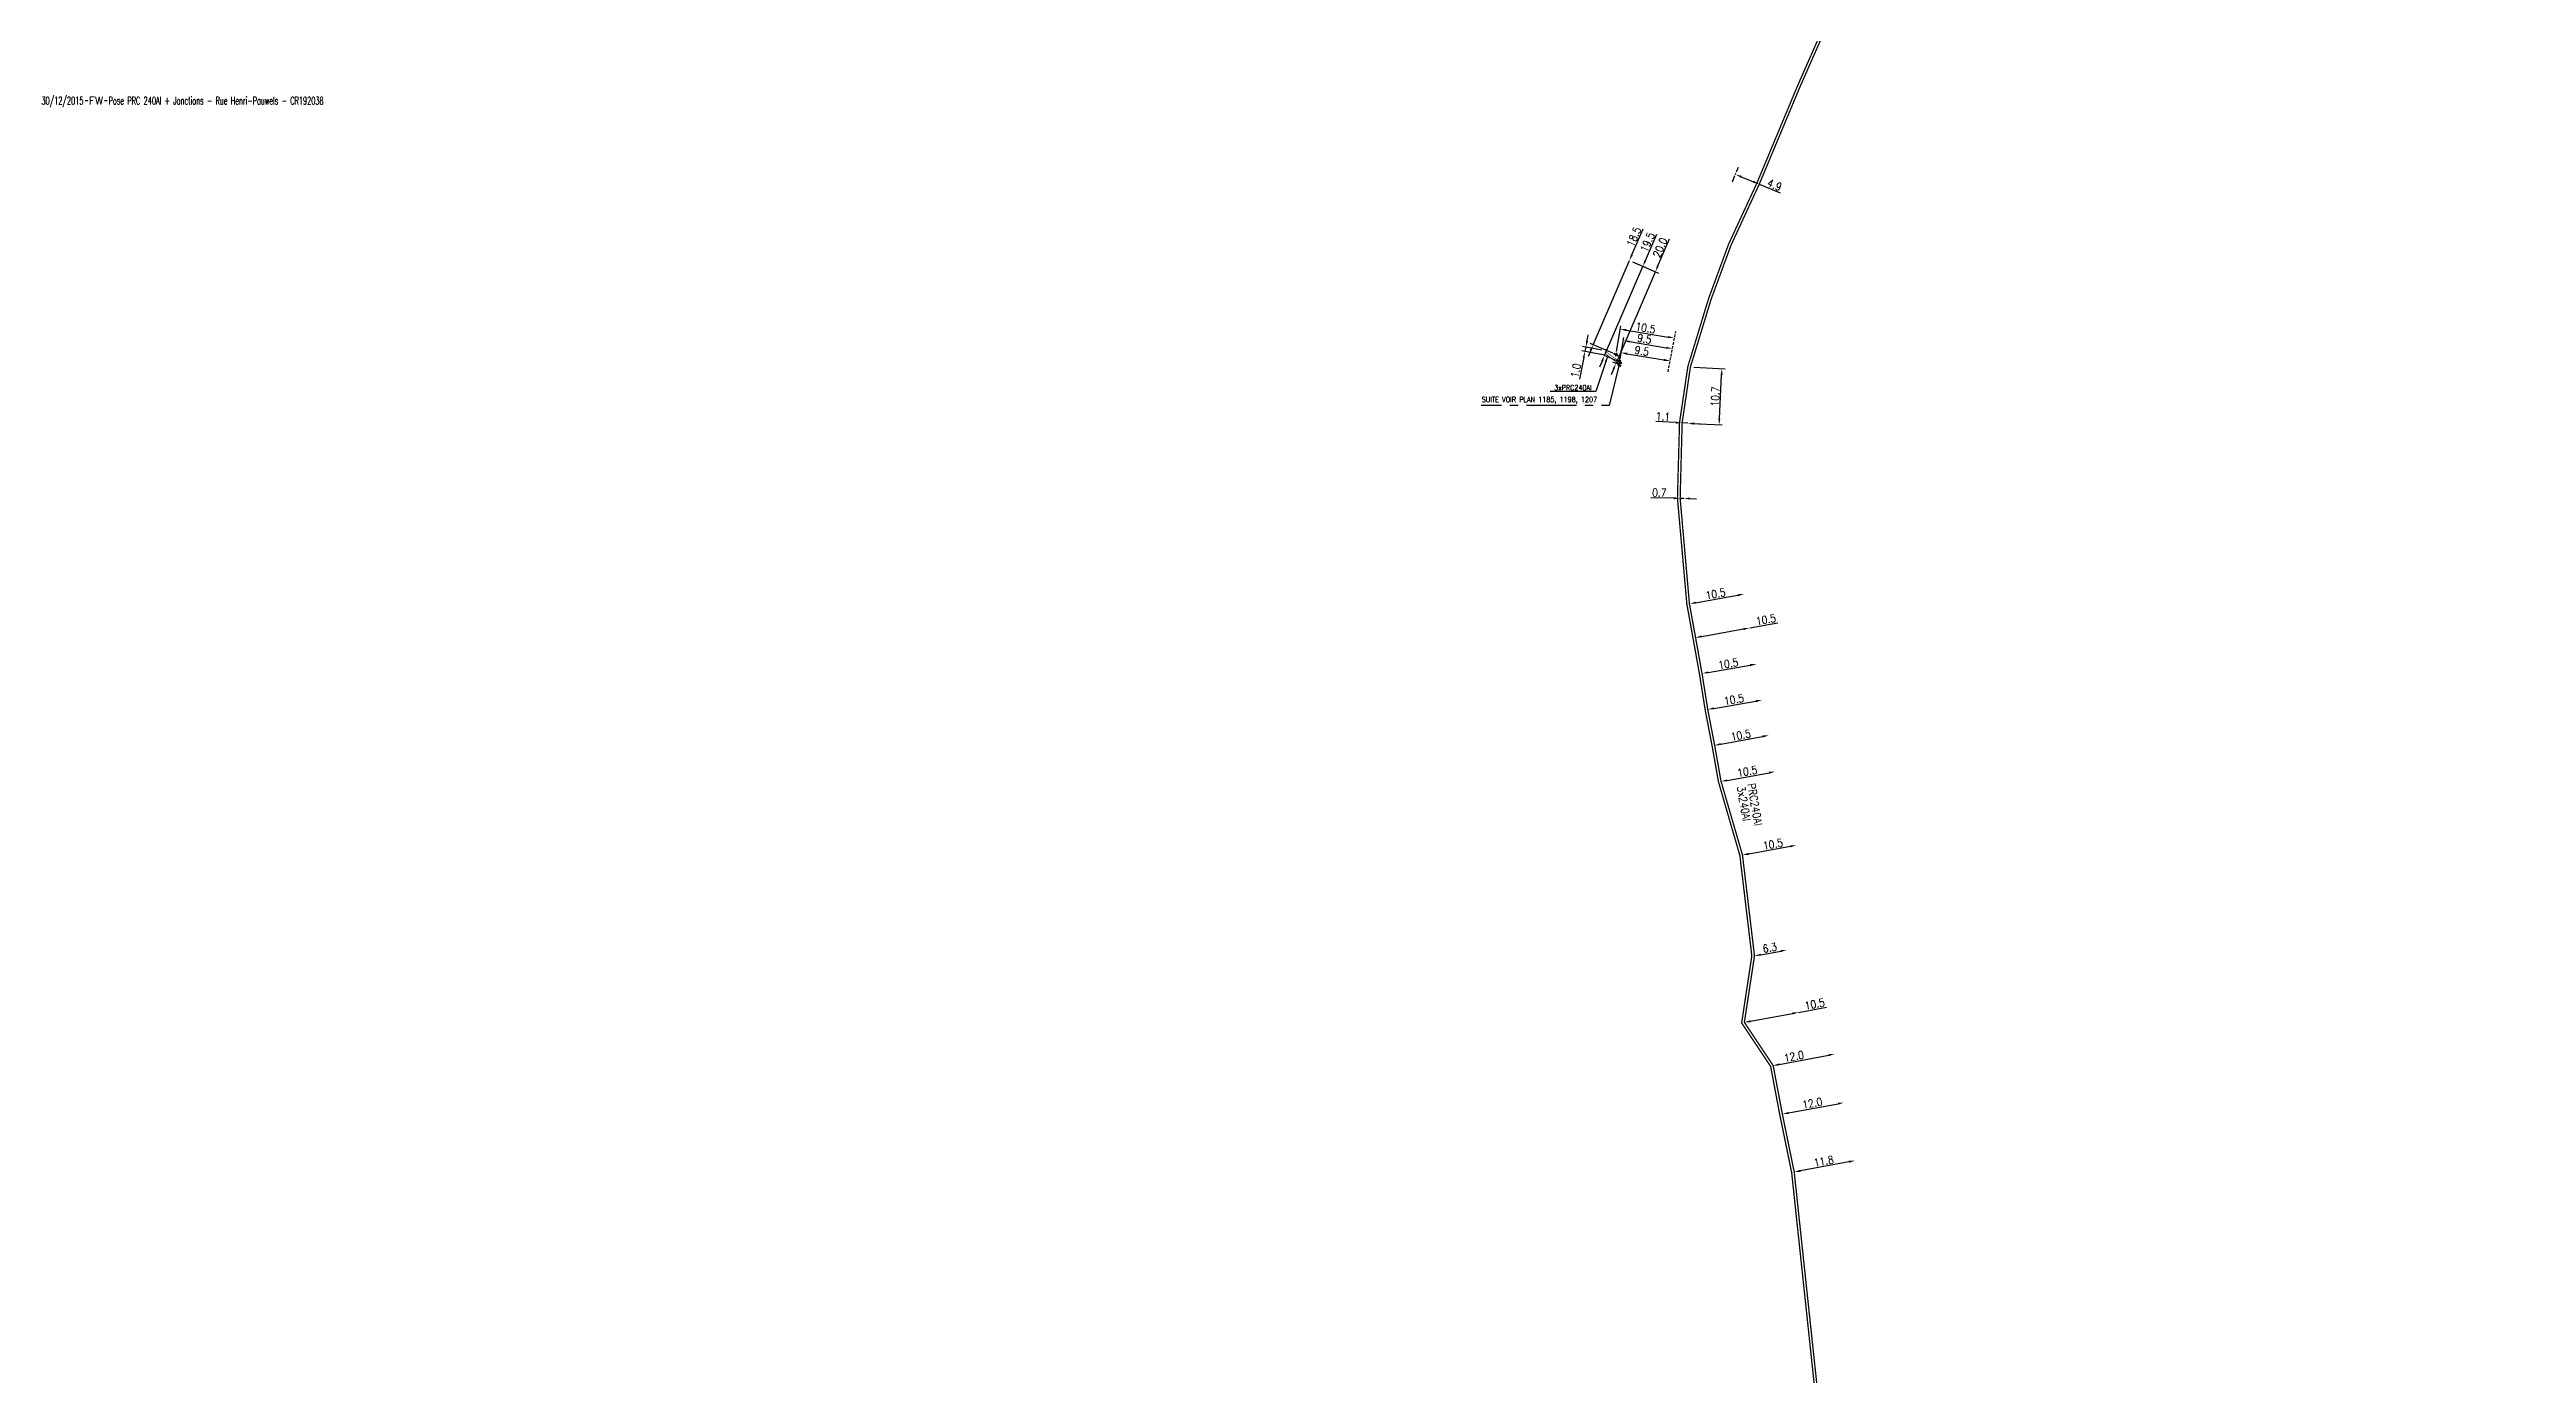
# Model space of a CAD drawing. Header units: millimetres. Extents: x 146000 to 146986, y 142991 to 144001.
# Drawn here: x 146011.1 to 146483.2, y 143496 to 143748.4 of the extents above; entities that cross this region are included whole.
import ezdxf
from ezdxf.enums import TextEntityAlignment as Align

# ---------------------------------------------------------------- set-up
doc = ezdxf.new("R2010")
doc.units = ezdxf.units.MM
doc.header["$PDMODE"] = 34
for name, pattern in [('CENTER', [2, 1.25, -0.25, 0.25, -0.25]), ('CENTER2', [28.575, 19.05, -3.175, 3.175, -3.175]), ('DASHED', [0.75, 0.5, -0.25])]:
    doc.linetypes.add(name, pattern=pattern)
doc.layers.get('0').update_dxf_attribs({"linetype": 'CONTINUOUS'})
doc.layers.get('Defpoints').update_dxf_attribs({"linetype": 'CONTINUOUS'})
for name, color, linetype in [('M_100', 7, 'M_ST_6'), ('M_130', 3, 'M_ST_15'), ('M_300', 7, 'CONTINUOUS'), ('M_910', 7, 'CONTINUOUS'), ('M_930', 7, 'CENTER2')]:
    doc.layers.add(name, color=color, linetype=linetype)
doc.styles.add('M_ROMANS', font='ROMANS.shx', dxfattribs={"width": 0.75})
doc.styles.get("Standard").update_dxf_attribs({"font": 'romans.shx', "width": 0.85})
doc.linetypes.add('M_ST_15', pattern='A,5,-0.3,["XX",Standard,S=1,R=0,X=0,Y=-0.5],-2.5', length=7.8)
doc.linetypes.add('M_ST_6', pattern='A,5,-0.3,["||",Standard,S=1,R=0,X=0.35,Y=-0.5],-1.6', length=6.9)
doc.dimstyles.get("Standard").update_dxf_attribs({"dimtxt": 1.5, "dimasz": 1.2, "dimexe": 0.625, "dimexo": 0.625, "dimgap": 0.25, "dimtad": 1, "dimdec": 1, "dimzin": 0, "dimdsep": 46, "dimtxsty": 'Standard', "dimcen": -0.5, "dimadec": 0, "dimazin": 0, "dimtfac": 1, "dimtdec": 1, "dimtmove": 0, "dimatfit": 3, "dimfxl": 0, "dimtolj": 1, "dimtzin": 0, "dimarcsym": 0})

# ---------------------------------------------------------------- blocks, each defined once
blk = doc.blocks.new('*D15')
at = {"layer": 'Defpoints', "color": 0, "linetype": 'Continuous', "transparency": 16777216}
for p in [(146338.78, 143617.78), (146338.78, 143617.76), (146328.45, 143615.9)]:
    blk.add_point(p, dxfattribs=at)
at = {"layer": 'M_130', "color": 0, "linetype": 'Continuous', "lineweight": -2, "transparency": 16777216}
for p, q in [((146329.63, 143616.12), (146337.6, 143617.56)), ((146338.67, 143618.38), (146338.67, 143618.39)), ((146328.34, 143616.52), (146328.34, 143616.52))]:
    blk.add_line(p, q, dxfattribs=at)
at = {"layer": 'M_130', "color": 0, "linetype": 'Continuous', "transparency": 16777216}
for points in [[(146337.56, 143617.76), (146337.63, 143617.37), (146338.78, 143617.78)], [(146329.6, 143616.31), (146329.67, 143615.92), (146328.45, 143615.9)]]:
    blk.add_solid(points, dxfattribs=at)
at = {"layer": 'M_130', "color": 0, "linetype": 'Continuous', "transparency": 16777216, "insert": (146333.44, 143617.82), "char_height": 1.5, "attachment_point": 5, "rotation": 10.2921}
blk.add_mtext('\\A1;10.5', dxfattribs=at)
blk = doc.blocks.new('*D16')
at = {"layer": 'Defpoints', "color": 0, "linetype": 'Continuous', "transparency": 16777216}
for p in [(146327.14, 143622.72), (146337.48, 143624.53), (146337.48, 143624.51)]:
    blk.add_point(p, dxfattribs=at)
at = {"layer": 'M_130', "color": 0, "linetype": 'Continuous', "lineweight": -2, "transparency": 16777216}
for p, q in [((146327.03, 143623.34), (146327.03, 143623.34)), ((146328.32, 143622.93), (146336.3, 143624.31)), ((146337.59, 143623.91), (146337.59, 143623.9))]:
    blk.add_line(p, q, dxfattribs=at)
at = {"layer": 'M_130', "color": 0, "linetype": 'Continuous', "transparency": 16777216}
for points in [[(146328.29, 143623.13), (146328.36, 143622.73), (146327.14, 143622.73)], [(146336.27, 143624.51), (146336.34, 143624.11), (146337.48, 143624.51)]]:
    blk.add_solid(points, dxfattribs=at)
at = {"layer": 'M_130', "color": 0, "linetype": 'Continuous', "transparency": 16777216, "insert": (146332.14, 143624.6), "char_height": 1.5, "attachment_point": 5, "rotation": 9.8084}
blk.add_mtext('\\A1;10.5', dxfattribs=at)
blk = doc.blocks.new('*D17')
at = {"layer": 'Defpoints', "color": 0, "linetype": 'Continuous', "transparency": 16777216}
for p in [(146336.4, 143631.35), (146336.4, 143631.35), (146326.05, 143629.57)]:
    blk.add_point(p, dxfattribs=at)
at = {"layer": 'M_130', "color": 0, "linetype": 'Continuous', "lineweight": -2, "transparency": 16777216}
blk.add_line((146327.23, 143629.77), (146335.21, 143631.15), dxfattribs=at)
at = {"layer": 'M_130', "color": 0, "linetype": 'Continuous', "transparency": 16777216}
for points in [[(146335.18, 143631.35), (146335.25, 143630.95), (146336.4, 143631.35)], [(146327.2, 143629.97), (146327.27, 143629.57), (146326.05, 143629.57)]]:
    blk.add_solid(points, dxfattribs=at)
at = {"layer": 'M_130', "color": 0, "linetype": 'Continuous', "transparency": 16777216, "insert": (146331.05, 143631.45), "char_height": 1.5, "attachment_point": 5, "rotation": 9.8084}
blk.add_mtext('\\A1;10.5', dxfattribs=at)
blk = doc.blocks.new('*D18')
at = {"layer": 'Defpoints', "color": 0, "linetype": 'Continuous', "transparency": 16777216}
for p in [(146324.82, 143636.42), (146335.16, 143638.27), (146335.16, 143638.27)]:
    blk.add_point(p, dxfattribs=at)
at = {"layer": 'M_130', "color": 0, "linetype": 'Continuous', "lineweight": -2, "transparency": 16777216}
for p, q in [((146326, 143636.63), (146333.98, 143638.06)), ((146335.16, 143638.27), (146340.48, 143639.22))]:
    blk.add_line(p, q, dxfattribs=at)
at = {"layer": 'M_130', "color": 0, "linetype": 'Continuous', "transparency": 16777216}
for points in [[(146325.97, 143636.83), (146326.04, 143636.43), (146324.82, 143636.42)], [(146333.94, 143638.25), (146334.01, 143637.86), (146335.16, 143638.27)]]:
    blk.add_solid(points, dxfattribs=at)
at = {"layer": 'M_130', "color": 0, "linetype": 'Continuous', "transparency": 16777216, "insert": (146338.23, 143639.84), "char_height": 1.5, "attachment_point": 5, "rotation": 10.1567}
blk.add_mtext('\\A1;10.5', dxfattribs=at)
blk = doc.blocks.new('*D19')
at = {"layer": 'Defpoints', "color": 0, "linetype": 'Continuous', "transparency": 16777216}
for p in [(146323.65, 143642.84), (146333.99, 143644.69), (146333.99, 143644.69)]:
    blk.add_point(p, dxfattribs=at)
at = {"layer": 'M_130', "color": 0, "linetype": 'Continuous', "lineweight": -2, "transparency": 16777216}
blk.add_line((146324.83, 143643.05), (146332.81, 143644.48), dxfattribs=at)
at = {"layer": 'M_130', "color": 0, "linetype": 'Continuous', "transparency": 16777216}
for points in [[(146324.8, 143643.25), (146324.87, 143642.86), (146323.65, 143642.84)], [(146332.77, 143644.68), (146332.84, 143644.28), (146333.99, 143644.69)]]:
    blk.add_solid(points, dxfattribs=at)
at = {"layer": 'M_130', "color": 0, "linetype": 'Continuous', "transparency": 16777216, "insert": (146328.64, 143644.75), "char_height": 1.5, "attachment_point": 5, "rotation": 10.1441}
blk.add_mtext('\\A1;10.5', dxfattribs=at)
blk = doc.blocks.new('*D20')
at = {"layer": 'Defpoints', "color": 0, "linetype": 'Continuous', "transparency": 16777216}
for p in [(146321.88, 143662.94), (146322.57, 143662.92), (146322.57, 143662.92)]:
    blk.add_point(p, dxfattribs=at)
at = {"layer": 'M_130', "color": 0, "linetype": 'Continuous', "lineweight": -2, "transparency": 16777216}
for p, q in [((146320.68, 143662.96), (146316.31, 143663.06)), ((146322.57, 143662.92), (146321.88, 143662.94)), ((146323.77, 143662.9), (146324.97, 143662.87))]:
    blk.add_line(p, q, dxfattribs=at)
at = {"layer": 'M_130', "color": 0, "linetype": 'Continuous', "transparency": 16777216}
for points in [[(146320.68, 143663.16), (146320.67, 143662.76), (146321.88, 143662.94)], [(146323.78, 143663.1), (146323.77, 143662.7), (146322.57, 143662.92)]]:
    blk.add_solid(points, dxfattribs=at)
at = {"layer": 'M_130', "color": 0, "linetype": 'Continuous', "transparency": 16777216, "insert": (146317.91, 143664.03), "char_height": 1.5, "attachment_point": 5, "rotation": 358.7332}
blk.add_mtext('\\A1;0.7', dxfattribs=at)
blk = doc.blocks.new('*D21')
at = {"layer": 'Defpoints', "color": 0, "linetype": 'Continuous', "transparency": 16777216}
for p in [(146322.26, 143677.31), (146323.36, 143677.25), (146323.36, 143677.25)]:
    blk.add_point(p, dxfattribs=at)
at = {"layer": 'M_130', "color": 0, "linetype": 'Continuous', "lineweight": -2, "transparency": 16777216}
for p, q in [((146321.06, 143677.37), (146317.24, 143677.56)), ((146322.23, 143676.68), (146322.23, 143676.68)), ((146323.36, 143677.25), (146322.26, 143677.31)), ((146323.32, 143676.63), (146323.32, 143676.63)), ((146324.55, 143677.19), (146325.75, 143677.13))]:
    blk.add_line(p, q, dxfattribs=at)
at = {"layer": 'M_130', "color": 0, "linetype": 'Continuous', "transparency": 16777216}
for points in [[(146321.07, 143677.57), (146321.05, 143677.17), (146322.26, 143677.31)], [(146324.56, 143677.39), (146324.54, 143676.99), (146323.36, 143677.25)]]:
    blk.add_solid(points, dxfattribs=at)
at = {"layer": 'M_130', "color": 0, "linetype": 'Continuous', "transparency": 16777216, "insert": (146318.6, 143678.5), "char_height": 1.5, "attachment_point": 5, "rotation": 357.0862}
blk.add_mtext('\\A1;1.1', dxfattribs=at)
blk = doc.blocks.new('*D22')
at = {"layer": 'Defpoints', "color": 0, "linetype": 'Continuous', "transparency": 16777216}
for p in [(146323.83, 143687.94), (146329.84, 143687.64), (146323.36, 143677.25)]:
    blk.add_point(p, dxfattribs=at)
at = {"layer": 'M_130', "color": 0, "linetype": 'Continuous', "lineweight": -2, "transparency": 16777216}
for p, q in [((146324.46, 143687.91), (146330.46, 143687.61)), ((146329.36, 143678.15), (146329.78, 143686.44)), ((146323.98, 143677.22), (146329.92, 143676.92))]:
    blk.add_line(p, q, dxfattribs=at)
at = {"layer": 'M_130', "color": 0, "linetype": 'Continuous', "transparency": 16777216}
for points in [[(146329.58, 143686.45), (146329.98, 143686.43), (146329.84, 143687.64)], [(146329.16, 143678.16), (146329.56, 143678.14), (146329.3, 143676.95)]]:
    blk.add_solid(points, dxfattribs=at)
at = {"layer": 'M_130', "color": 0, "linetype": 'Continuous', "transparency": 16777216, "insert": (146328.57, 143682.34), "char_height": 1.5, "attachment_point": 5, "rotation": 87.0862}
blk.add_mtext('\\A1;10.7', dxfattribs=at)
blk = doc.blocks.new('*D34')
at = {"layer": 'Defpoints', "color": 0, "linetype": 'Continuous', "transparency": 16777216}
for p in [(146332.43, 143724.66), (146332.43, 143724.66), (146336.95, 143722.78)]:
    blk.add_point(p, dxfattribs=at)
at = {"layer": 'M_130', "color": 0, "linetype": 'Continuous', "lineweight": -2, "transparency": 16777216}
for p, q in [((146333.53, 143724.2), (146335.84, 143723.24)), ((146336.95, 143722.78), (146340.94, 143721.13))]:
    blk.add_line(p, q, dxfattribs=at)
at = {"layer": 'M_130', "color": 0, "linetype": 'Continuous', "transparency": 16777216}
for points in [[(146333.61, 143724.38), (146333.46, 143724.01), (146332.43, 143724.66)], [(146335.92, 143723.43), (146335.77, 143723.06), (146336.95, 143722.78)]]:
    blk.add_solid(points, dxfattribs=at)
at = {"layer": 'M_130', "color": 0, "linetype": 'Continuous', "transparency": 16777216, "insert": (146339.88, 143722.65), "char_height": 1.5, "attachment_point": 5, "rotation": 337.5144}
blk.add_mtext('\\A1;4.9', dxfattribs=at)
blk = doc.blocks.new('*D78')
at = {"layer": 'Defpoints', "color": 0, "linetype": 'Continuous', "transparency": 16777216}
for p in [(146355.22, 143536.76), (146343.62, 143534.59), (146343.62, 143534.59)]:
    blk.add_point(p, dxfattribs=at)
at = {"layer": 'M_130', "color": 0, "linetype": 'Continuous', "lineweight": -2, "transparency": 16777216}
blk.add_line((146354.04, 143536.54), (146344.8, 143534.81), dxfattribs=at)
at = {"layer": 'M_130', "color": 0, "linetype": 'Continuous', "transparency": 16777216}
for points in [[(146354, 143536.73), (146354.08, 143536.34), (146355.22, 143536.76)], [(146344.77, 143535.01), (146344.84, 143534.61), (146343.62, 143534.59)]]:
    blk.add_solid(points, dxfattribs=at)
at = {"layer": 'M_130', "color": 0, "linetype": 'Continuous', "transparency": 16777216, "insert": (146349.24, 143536.66), "char_height": 1.5, "attachment_point": 5, "rotation": 10.5864}
blk.add_mtext('\\A1;11.8', dxfattribs=at)
blk = doc.blocks.new('*D93')
at = {"layer": 'Defpoints', "color": 0, "linetype": 'Continuous', "transparency": 16777216}
for p in [(146353.15, 143547.83), (146353.15, 143547.83), (146341.36, 143545.62)]:
    blk.add_point(p, dxfattribs=at)
at = {"layer": 'M_130', "color": 0, "linetype": 'Continuous', "lineweight": -2, "transparency": 16777216}
blk.add_line((146342.54, 143545.84), (146351.97, 143547.61), dxfattribs=at)
at = {"layer": 'M_130', "color": 0, "linetype": 'Continuous', "transparency": 16777216}
for points in [[(146342.5, 143546.03), (146342.57, 143545.64), (146341.36, 143545.62)], [(146351.93, 143547.81), (146352.01, 143547.42), (146353.15, 143547.83)]]:
    blk.add_solid(points, dxfattribs=at)
at = {"layer": 'M_130', "color": 0, "linetype": 'Continuous', "transparency": 16777216, "insert": (146347.07, 143547.71), "char_height": 1.5, "attachment_point": 5, "rotation": 10.6551}
blk.add_mtext('\\A1;12.0', dxfattribs=at)
blk = doc.blocks.new('*D94')
at = {"layer": 'Defpoints', "color": 0, "linetype": 'Continuous', "transparency": 16777216}
for p in [(146351.4, 143557.1), (146351.4, 143557.1), (146339.61, 143554.87)]:
    blk.add_point(p, dxfattribs=at)
at = {"layer": 'M_130', "color": 0, "linetype": 'Continuous', "lineweight": -2, "transparency": 16777216}
blk.add_line((146340.78, 143555.09), (146350.22, 143556.88), dxfattribs=at)
at = {"layer": 'M_130', "color": 0, "linetype": 'Continuous', "transparency": 16777216}
for points in [[(146340.75, 143555.29), (146340.82, 143554.89), (146339.61, 143554.87)], [(146350.18, 143557.07), (146350.25, 143556.68), (146351.4, 143557.1)]]:
    blk.add_solid(points, dxfattribs=at)
at = {"layer": 'M_130', "color": 0, "linetype": 'Continuous', "transparency": 16777216, "insert": (146343.55, 143556.63), "char_height": 1.5, "attachment_point": 5, "rotation": 10.7239}
blk.add_mtext('\\A1;12.0', dxfattribs=at)
blk = doc.blocks.new('*D95')
at = {"layer": 'Defpoints', "color": 0, "linetype": 'Continuous', "transparency": 16777216}
for p in [(146344.45, 143565.01), (146344.45, 143565.01), (146334.12, 143563.1)]:
    blk.add_point(p, dxfattribs=at)
at = {"layer": 'M_130', "color": 0, "linetype": 'Continuous', "lineweight": -2, "transparency": 16777216}
for p, q in [((146335.3, 143563.32), (146343.27, 143564.79)), ((146344.45, 143565.01), (146349.76, 143565.98))]:
    blk.add_line(p, q, dxfattribs=at)
at = {"layer": 'M_130', "color": 0, "linetype": 'Continuous', "transparency": 16777216}
for points in [[(146343.23, 143564.98), (146343.31, 143564.59), (146344.45, 143565.01)], [(146335.27, 143563.52), (146335.34, 143563.12), (146334.12, 143563.1)]]:
    blk.add_solid(points, dxfattribs=at)
at = {"layer": 'M_130', "color": 0, "linetype": 'Continuous', "transparency": 16777216, "insert": (146347.52, 143566.59), "char_height": 1.5, "attachment_point": 5, "rotation": 10.4402}
blk.add_mtext('\\A1;10.5', dxfattribs=at)
blk = doc.blocks.new('*D96')
at = {"layer": 'Defpoints', "color": 0, "linetype": 'Continuous', "transparency": 16777216}
for p in [(146336.05, 143575.76), (146342.24, 143576.91), (146342.24, 143576.91)]:
    blk.add_point(p, dxfattribs=at)
at = {"layer": 'M_130', "color": 0, "linetype": 'Continuous', "lineweight": -2, "transparency": 16777216}
blk.add_line((146337.23, 143575.98), (146341.06, 143576.69), dxfattribs=at)
at = {"layer": 'M_130', "color": 0, "linetype": 'Continuous', "transparency": 16777216}
for points in [[(146337.19, 143576.18), (146337.26, 143575.79), (146336.05, 143575.76)], [(146341.02, 143576.89), (146341.1, 143576.5), (146342.24, 143576.91)]]:
    blk.add_solid(points, dxfattribs=at)
at = {"layer": 'M_130', "color": 0, "linetype": 'Continuous', "transparency": 16777216, "insert": (146338.96, 143577.32), "char_height": 1.5, "attachment_point": 5, "rotation": 10.5061}
blk.add_mtext('\\A1;6.3', dxfattribs=at)
blk = doc.blocks.new('*D97')
at = {"layer": 'Defpoints', "color": 0, "linetype": 'Continuous', "transparency": 16777216}
for p in [(146329.68, 143609), (146340.01, 143610.87), (146340.01, 143610.87)]:
    blk.add_point(p, dxfattribs=at)
at = {"layer": 'M_130', "color": 0, "linetype": 'Continuous', "lineweight": -2, "transparency": 16777216}
blk.add_line((146330.86, 143609.21), (146338.83, 143610.65), dxfattribs=at)
at = {"layer": 'M_130', "color": 0, "linetype": 'Continuous', "transparency": 16777216}
for points in [[(146330.82, 143609.41), (146330.89, 143609.02), (146329.68, 143609)], [(146338.79, 143610.85), (146338.87, 143610.46), (146340.01, 143610.87)]]:
    blk.add_solid(points, dxfattribs=at)
at = {"layer": 'M_130', "color": 0, "linetype": 'Continuous', "transparency": 16777216, "insert": (146334.67, 143610.92), "char_height": 1.5, "attachment_point": 5, "rotation": 10.2312}
blk.add_mtext('\\A1;10.5', dxfattribs=at)
blk = doc.blocks.new('*D98')
at = {"layer": 'Defpoints', "color": 0, "linetype": 'Continuous', "transparency": 16777216}
for p in [(146333.76, 143594.98), (146344.09, 143596.86), (146344.09, 143596.86)]:
    blk.add_point(p, dxfattribs=at)
at = {"layer": 'M_130', "color": 0, "linetype": 'Continuous', "lineweight": -2, "transparency": 16777216}
blk.add_line((146334.94, 143595.2), (146342.91, 143596.64), dxfattribs=at)
at = {"layer": 'M_130', "color": 0, "linetype": 'Continuous', "transparency": 16777216}
for points in [[(146334.9, 143595.4), (146334.97, 143595), (146333.76, 143594.98)], [(146342.87, 143596.84), (146342.94, 143596.44), (146344.09, 143596.86)]]:
    blk.add_solid(points, dxfattribs=at)
at = {"layer": 'M_130', "color": 0, "linetype": 'Continuous', "transparency": 16777216, "insert": (146339.56, 143597.05), "char_height": 1.5, "attachment_point": 5, "rotation": 10.2636}
blk.add_mtext('\\A1;10.5', dxfattribs=at)
blk = doc.blocks.new('*D191')
at = {"layer": 'Defpoints', "color": 0, "linetype": 'Continuous', "transparency": 16777216}
for p in [(146312.21, 143708.24), (146314.77, 143707.14), (146310.37, 143688.91)]:
    blk.add_point(p, dxfattribs=at)
at = {"layer": 'M_300', "color": 0, "linetype": 'Continuous', "lineweight": -2, "transparency": 16777216}
for p, q in [((146315.25, 143708.24), (146317.41, 143713.27)), ((146307.47, 143690.16), (146314.77, 143707.14)), ((146312.78, 143708), (146315.35, 143706.89)), ((146307, 143689.06), (146306.52, 143687.96)), ((146309.8, 143689.16), (146306.9, 143690.41))]:
    blk.add_line(p, q, dxfattribs=at)
at = {"layer": 'M_300', "color": 0, "linetype": 'Continuous', "transparency": 16777216}
for points in [[(146315.07, 143708.32), (146315.43, 143708.16), (146314.77, 143707.14)], [(146306.82, 143689.14), (146307.18, 143688.98), (146307.47, 143690.16)]]:
    blk.add_solid(points, dxfattribs=at)
at = {"layer": 'M_300', "color": 0, "linetype": 'Continuous', "transparency": 16777216, "insert": (146315.66, 143711.74), "char_height": 1.5, "attachment_point": 5, "rotation": 66.7288}
blk.add_mtext('\\A1;19.5', dxfattribs=at)
blk = doc.blocks.new('*D192')
at = {"layer": 'Defpoints', "color": 0, "linetype": 'Continuous', "transparency": 16777216}
for p in [(146312.21, 143708.24), (146312.21, 143708.24), (146309.64, 143690.33)]:
    blk.add_point(p, dxfattribs=at)
at = {"layer": 'M_300', "color": 0, "linetype": 'Continuous', "lineweight": -2, "transparency": 16777216}
for p, q in [((146312.68, 143709.34), (146314.82, 143714.31)), ((146305.31, 143692.19), (146312.21, 143708.24)), ((146309.07, 143690.58), (146304.73, 143692.44)), ((146304.83, 143691.09), (146304.36, 143689.99))]:
    blk.add_line(p, q, dxfattribs=at)
at = {"layer": 'M_300', "color": 0, "linetype": 'Continuous', "transparency": 16777216}
for points in [[(146312.5, 143709.42), (146312.87, 143709.27), (146312.21, 143708.24)], [(146304.65, 143691.17), (146305.02, 143691.01), (146305.31, 143692.19)]]:
    blk.add_solid(points, dxfattribs=at)
at = {"layer": 'M_300', "color": 0, "linetype": 'Continuous', "transparency": 16777216, "insert": (146313.07, 143712.77), "char_height": 1.5, "attachment_point": 5, "rotation": 66.7288}
blk.add_mtext('\\A1;18.5', dxfattribs=at)
blk = doc.blocks.new('*D193')
at = {"layer": 'Defpoints', "color": 0, "linetype": 'Continuous', "transparency": 16777216}
for p in [(146312.21, 143708.24), (146317.16, 143706.11), (146310.23, 143688.42)]:
    blk.add_point(p, dxfattribs=at)
at = {"layer": 'M_300', "color": 0, "linetype": 'Continuous', "lineweight": -2, "transparency": 16777216}
for p, q in [((146317.64, 143707.21), (146319.84, 143712.35)), ((146312.78, 143708), (146317.74, 143705.87)), ((146309.66, 143688.66), (146317.16, 143706.11)), ((146309.18, 143687.56), (146308.71, 143686.46)), ((146309.66, 143688.66), (146309.08, 143688.91))]:
    blk.add_line(p, q, dxfattribs=at)
at = {"layer": 'M_300', "color": 0, "linetype": 'Continuous', "transparency": 16777216}
for points in [[(146317.45, 143707.29), (146317.82, 143707.14), (146317.16, 143706.11)], [(146309, 143687.64), (146309.37, 143687.48), (146309.66, 143688.66)]]:
    blk.add_solid(points, dxfattribs=at)
at = {"layer": 'M_300', "color": 0, "linetype": 'Continuous', "transparency": 16777216, "insert": (146318.06, 143710.73), "char_height": 1.5, "attachment_point": 5, "rotation": 66.7288}
blk.add_mtext('\\A1;20.0', dxfattribs=at)
blk = doc.blocks.new('*D194')
at = {"layer": 'Defpoints', "color": 0, "linetype": 'Continuous', "transparency": 16777216}
for p in [(146310.23, 143688.42), (146319.98, 143689.13), (146319.98, 143689.13)]:
    blk.add_point(p, dxfattribs=at)
at = {"layer": 'M_300', "color": 0, "linetype": 'Continuous', "lineweight": -2, "transparency": 16777216}
for p, q in [((146310.33, 143689.03), (146310.71, 143691.29)), ((146311.79, 143690.48), (146318.79, 143689.32))]:
    blk.add_line(p, q, dxfattribs=at)
at = {"layer": 'M_300', "color": 0, "linetype": 'Continuous', "transparency": 16777216}
for points in [[(146311.82, 143690.68), (146311.76, 143690.28), (146310.61, 143690.68)], [(146318.83, 143689.52), (146318.76, 143689.12), (146319.98, 143689.13)]]:
    blk.add_solid(points, dxfattribs=at)
at = {"layer": 'M_300', "color": 0, "linetype": 'Continuous', "transparency": 16777216, "insert": (146314.59, 143691.03), "char_height": 1.5, "attachment_point": 5, "rotation": 350.5966}
blk.add_mtext('\\A1;9.5', dxfattribs=at)
blk = doc.blocks.new('*D195')
at = {"layer": 'Defpoints', "color": 0, "linetype": 'Continuous', "transparency": 16777216}
for p in [(146310.37, 143688.91), (146320.42, 143691.44), (146320.42, 143691.44)]:
    blk.add_point(p, dxfattribs=at)
at = {"layer": 'M_300', "color": 0, "linetype": 'Continuous', "lineweight": -2, "transparency": 16777216}
for p, q in [((146310.47, 143689.53), (146311.15, 143693.61)), ((146312.23, 143692.79), (146319.24, 143691.63))]:
    blk.add_line(p, q, dxfattribs=at)
at = {"layer": 'M_300', "color": 0, "linetype": 'Continuous', "transparency": 16777216}
for points in [[(146312.26, 143692.99), (146312.2, 143692.6), (146311.05, 143692.99)], [(146319.27, 143691.83), (146319.2, 143691.44), (146320.42, 143691.44)]]:
    blk.add_solid(points, dxfattribs=at)
at = {"layer": 'M_300', "color": 0, "linetype": 'Continuous', "transparency": 16777216, "insert": (146315.07, 143693.34), "char_height": 1.5, "attachment_point": 5, "rotation": 350.604}
blk.add_mtext('\\A1;9.5', dxfattribs=at)
blk = doc.blocks.new('*D196')
at = {"layer": 'Defpoints', "color": 0, "linetype": 'Continuous', "transparency": 16777216}
for p in [(146320.81, 143693.47), (146320.81, 143693.47), (146309.64, 143690.33)]:
    blk.add_point(p, dxfattribs=at)
at = {"layer": 'M_300', "color": 0, "linetype": 'Continuous', "lineweight": -2, "transparency": 16777216}
for p, q in [((146309.75, 143690.94), (146310.55, 143695.8)), ((146311.63, 143694.99), (146319.62, 143693.67))]:
    blk.add_line(p, q, dxfattribs=at)
at = {"layer": 'M_300', "color": 0, "linetype": 'Continuous', "transparency": 16777216}
for points in [[(146311.66, 143695.19), (146311.6, 143694.79), (146310.45, 143695.19)], [(146319.66, 143693.86), (146319.59, 143693.47), (146320.81, 143693.47)]]:
    blk.add_solid(points, dxfattribs=at)
at = {"layer": 'M_300', "color": 0, "linetype": 'Continuous', "transparency": 16777216, "insert": (146315.28, 143695.4), "char_height": 1.5, "attachment_point": 5, "rotation": 350.5989}
blk.add_mtext('\\A1;10.5', dxfattribs=at)
blk = doc.blocks.new('*D197')
at = {"layer": 'Defpoints', "color": 0, "linetype": 'Continuous', "transparency": 16777216}
for p in [(146303.74, 143690.93), (146307.38, 143690.2), (146307.55, 143691.01)]:
    blk.add_point(p, dxfattribs=at)
at = {"layer": 'M_130', "color": 0, "linetype": 'Continuous', "lineweight": -2, "transparency": 16777216}
for p, q in [((146304.14, 143692.92), (146304.37, 143694.1)), ((146303.51, 143689.75), (146302.68, 143685.64)), ((146306.77, 143690.32), (146303.13, 143691.05)), ((146306.93, 143691.14), (146303.29, 143691.87)), ((146303.9, 143691.74), (146303.74, 143690.93))]:
    blk.add_line(p, q, dxfattribs=at)
at = {"layer": 'M_130', "color": 0, "linetype": 'Continuous', "transparency": 16777216}
for points in [[(146303.94, 143692.96), (146304.34, 143692.88), (146303.9, 143691.74)], [(146303.31, 143689.79), (146303.7, 143689.71), (146303.74, 143690.93)]]:
    blk.add_solid(points, dxfattribs=at)
at = {"layer": 'M_130', "color": 0, "linetype": 'Continuous', "transparency": 16777216, "insert": (146302, 143687.3), "char_height": 1.5, "attachment_point": 5, "rotation": 78.6864}
blk.add_mtext('\\A1;1.0', dxfattribs=at)
blk = doc.blocks.new('M_300_04')
at = {"color": 0, "linetype": 'Continuous'}
blk.add_line((0, 1.125), (0, -0.375), dxfattribs=at)
blk.add_solid([(-1, 0.75), (-1, 0), (1, 0.75), (1, 0)], dxfattribs=at)
at = {"color": 0, "linetype": 'Continuous', "style": 'M_ROMANS', "width": 0.75, "flags": 3}
for tag, p in [('DEF_COUP', (0, -7.125)), ('DEF_TYPE', (0, -9.625)), ('DEF_LEG', (0, -4.625))]:
    blk.add_attdef(tag, text='', height=1.2, dxfattribs=at).set_placement(p, align=Align.MIDDLE)
blk = doc.blocks.new('GIS_MODF')
at = {"color": 0, "linetype": 'Continuous', "flags": 128}
for points in [[(-2.18, -0.01), (-1.68, -0.01)], [(1.52, -0.01), (2.02, -0.01)]]:
    blk.add_lwpolyline(points, dxfattribs=at)
at = {"color": 0, "linetype": 'Continuous', "width": 0.5}
blk.add_attdef('DATE', text='', height=1.5, dxfattribs=at).set_placement((-2.5, -0.8), align=Align.RIGHT)
at = {"color": 0, "linetype": 'Continuous', "width": 1.771291}
blk.add_attdef('USER', text='', height=1.5, dxfattribs=at).set_placement((-1.51, -0.8), (1.28, -0.8), align=Align.FIT)
at = {"color": 0, "linetype": 'Continuous', "width": 0.5}
blk.add_attdef('DESC', (2.29, -0.8), '', height=1.5, dxfattribs=at)

msp = doc.modelspace()

# ---------------------------------------------------------------- linework, layer by layer
at = {"layer": 'M_100', "flags": 128}
msp.add_lwpolyline([(146450.14, 142999.99, 0.25, 0.25, 0), (146451.49, 143006.4, 0.25, 0.25, 0), (146446.55, 143013.93, 0.25, 0.25, 0), (146445.23, 143016.05, 0.25, 0.25, 0), (146443.43, 143019.31, 0.25, 0.25, 0), (146441.72, 143022.39, 0.25, 0.25, 0), (146440.26, 143025.28, 0.25, 0.25, 0), (146439, 143027.12, 0.25, 0.25, 0), (146437.8, 143029.79, 0.25, 0.25, 0), (146432.73, 143039.14, 0.25, 0.25, 0), (146429.87, 143044.41, 0.25, 0.25, 0), (146427.92, 143047.97, 0.25, 0.25, 0), (146426.7, 143050.04, 0.25, 0.25, 0), (146426.7, 143050.04, 0.25, 0.25, 0), (146424.79, 143053.66, 0.25, 0.25, 0), (146419.27, 143064.06, 0.25, 0.25, 0), (146416.39, 143069.35, 0.25, 0.25, 0), (146414.16, 143073.47, 0.25, 0.25, 0), (146411.23, 143078.83, 0.25, 0.25, 0), (146409.98, 143081.29, 0.25, 0.25, 0), (146407.63, 143085.41, 0.25, 0.25, 0), (146404.42, 143091, 0.25, 0.25, 0), (146403.53, 143092.98, 0.25, 0.25, 0), (146400.34, 143098.74, 0.25, 0.25, 0), (146397.72, 143103.67, 0.25, 0.25, 0), (146395.13, 143107.81, 0.25, 0.25, 0), (146394.2, 143109.29, 0.25, 0.25, 0), (146392.49, 143113.19, 0.25, 0.25, 0), (146391.27, 143115.47, 0.25, 0.25, 0), (146389.47, 143118.83, 0.25, 0.25, 0), (146387.67, 143122.19, 0.25, 0.25, 0), (146385.88, 143125.54, 0.25, 0.25, 0), (146384.26, 143128.56, 0.25, 0.25, 0), (146382.87, 143131.16, 0.25, 0.25, 0), (146380.97, 143134.73, 0.25, 0.25, 0), (146379.59, 143137.3, 0.25, 0.25, 0), (146377.64, 143140.73, 0.25, 0.25, 0), (146376.44, 143142.84, 0.25, 0.25, 0), (146375.15, 143145.31, 0.25, 0.25, 0), (146373.75, 143148.01, 0.25, 0.25, 0), (146372.67, 143150.08, 0.25, 0.25, 0), (146370.68, 143153.57, 0.25, 0.25, 0), (146369.52, 143155.62, 0.25, 0.25, 0), (146367.66, 143159.14, 0.25, 0.25, 0), (146366.51, 143161.32, 0.25, 0.25, 0), (146365.17, 143163.71, 0.25, 0.25, 0), (146363.95, 143165.99, 0.25, 0.25, 0), (146361.35, 143170.76, 0.25, 0.25, 0), (146359.82, 143173.58, 0.25, 0.25, 0), (146358.41, 143176.16, 0.25, 0.25, 0), (146357.22, 143178.49, 0.25, 0.25, 0), (146355.92, 143181.02, 0.25, 0.25, 0), (146354.5, 143183.46, 0.25, 0.25, 0), (146353.41, 143185.23, 0.25, 0.25, 0), (146351.55, 143189.27, 0.25, 0.25, 0), (146350.38, 143191.69, 0.25, 0.25, 0), (146349.75, 143193.32, 0.25, 0.25, 0), (146349.01, 143194.88, 0.25, 0.25, 0), (146348.11, 143196.78, 0.25, 0.25, 0), (146345.86, 143201.76, 0.25, 0.25, 0), (146345.22, 143203.52, 0.25, 0.25, 0), (146344.36, 143207.72, 0.25, 0.25, 0), (146343.06, 143212.05, 0.25, 0.25, 0), (146341.6, 143216.95, 0.25, 0.25, 0), (146340.36, 143221.28, 0.25, 0.25, 0), (146339.3, 143226.12, 0.25, 0.25, 0), (146338.31, 143234.54, 0.25, 0.25, 0), (146337.37, 143242.71, 0.25, 0.25, 0), (146337.23, 143247.5, 0.25, 0.25, 0), (146337.09, 143252.22, 0.25, 0.25, 0), (146337.19, 143256.53, 0.25, 0.25, 0), (146337.13, 143261.11, 0.25, 0.25, 0), (146337.29, 143265.68, 0.25, 0.25, 0), (146337.65, 143270.95, 0.25, 0.25, 0), (146338.07, 143274.86, 0.25, 0.25, 0), (146339.34, 143284, 0.25, 0.25, 0), (146340.25, 143289.05, 0.25, 0.25, 0), (146341.23, 143294.48, 0.25, 0.25, 0), (146342.08, 143298.78, 0.25, 0.25, 0), (146343.15, 143302.91, 0.25, 0.25, 0), (146343.96, 143307.24, 0.25, 0.25, 0), (146344.81, 143311.71, 0.25, 0.25, 0), (146345.57, 143315.82, 0.25, 0.25, 0), (146346.83, 143321.78, 0.25, 0.25, 0), (146347.51, 143325.53, 0.25, 0.25, 0), (146349.09, 143333.54, 0.25, 0.25, 0), (146349.62, 143335.73, 0.25, 0.25, 0), (146350.73, 143341.16, 0.25, 0.25, 0), (146351.83, 143346.51, 0.25, 0.25, 0), (146352.66, 143350.78, 0.25, 0.25, 0), (146350.16, 143359.36, 0.25, 0.25, 0), (146351.4, 143364.95, 0.25, 0.25, 0), (146352.5, 143370.85, 0.25, 0.25, 0), (146354.83, 143375.52, 0.25, 0.25, 0), (146355.03, 143382.13, 0.25, 0.25, 0), (146356.01, 143387.86, 0.25, 0.25, 0), (146356.61, 143394.76, 0.25, 0.25, 0), (146357.42, 143400.15, 0.25, 0.25, 0), (146357.64, 143406.24, 0.25, 0.25, 0), (146357.79, 143412.16, 0.25, 0.25, 0), (146356.25, 143429.05, 0.25, 0.25, 0), (146355.7, 143431.76, 0.25, 0.25, 0), (146354.45, 143441.67, 0.25, 0.25, 0), (146352.27, 143448.79, 0.25, 0.25, 0), (146343.13, 143534.5, 0.25, 0.25, 0), (146340.87, 143545.49, 0.25, 0.25, 0), (146339.13, 143554.69, 0.25, 0.25, 0), (146333.6, 143562.98, 0.25, 0.25, 0), (146335.54, 143575.76, 0.25, 0.25, 0), (146333.26, 143594.88, 0.25, 0.25, 0), (146329.19, 143608.91, 0.25, 0.25, 0), (146327.96, 143615.81, 0.25, 0.25, 0), (146326.65, 143622.64, 0.25, 0.25, 0), (146325.56, 143629.48, 0.25, 0.25, 0), (146324.33, 143636.33, 0.25, 0.25, 0), (146323.16, 143642.77, 0.25, 0.25, 0), (146321.37, 143662.92, 0.25, 0.25, 0), (146321.76, 143677.35, 0.25, 0.25, 0), (146323.35, 143688.05, 0.25, 0.25, 0), (146327.31, 143701.02, 0.25, 0.25, 0), (146331.1, 143711.34, 0.25, 0.25, 0), (146336.5, 143722.98, 0.25, 0.25, 0), (146344.25, 143741.52, 0.25, 0.25, 0), (146352.14, 143759.41, 0.25, 0.25, 0), (146362.37, 143784.2, 0.25, 0.25, 0), (146368.08, 143797.55, 0.25, 0.25, 0), (146381.54, 143828.75, 0.25, 0.25, 0), (146399.88, 143868.33, 0.25, 0.25, 0), (146411.08, 143889.42, 0.25, 0.25, 0), (146421.67, 143905.81, 0.25, 0.25, 0), (146429.34, 143916.95, 0.25, 0.25, 0), (146440.88, 143932.75, 0.25, 0.25, 0), (146445.83, 143939.17, 0.25, 0.25, 0), (146452.07, 143949.28, 0.25, 0.25, 0), (146461.24, 143961.48, 0.25, 0.25, 0), (146464.93, 143965.24, 0.25, 0.25, 0), (146476.09, 143979, 0.25, 0.25, 0), (146482.27, 143987.97, 0.25, 0.25, 0.395927), (146482.17, 143988.64, 0.25, 0.25, 0), (146472.46, 143996.28, 0.25, 0.25, 0.340641), (146471.85, 143996.29, 0.25, 0.25, 0), (146468.78, 143993.98, 0.25, 0.25, 0), (146463.93, 143990.8, 0.25, 0.25, -0.409164), (146463.25, 143990.94, 0.25, 0.25, 0), (146460.22, 143995.4, 0.25, 0.25, -0.413507), (146460.35, 143996.09, 0.25, 0.25, 0), (146460.93, 143996.48, 0, 0, 0)], format="xyseb", dxfattribs=at)
at = {"layer": 'M_130', "const_width": 0.25, "flags": 128}
msp.add_lwpolyline([(146461.21, 143996.07), (146461.04, 143995.96, 0.413507), (146460.91, 143995.26), (146463.38, 143991.63, 0.409164), (146464.07, 143991.49), (146468.5, 143994.39), (146471.86, 143996.92, -0.340641), (146472.47, 143996.92), (146482.85, 143988.75, -0.395927), (146482.95, 143988.07), (146476.49, 143978.7), (146465.3, 143964.91), (146461.62, 143961.16), (146452.49, 143949), (146446.24, 143938.88), (146441.28, 143932.45), (146429.75, 143916.67), (146422.09, 143905.53), (146411.52, 143889.17), (146400.32, 143868.1), (146382, 143828.55), (146368.54, 143797.35), (146362.83, 143784.01), (146352.6, 143759.21), (146344.71, 143741.32), (146336.95, 143722.78), (146331.57, 143711.15), (146327.78, 143700.86), (146323.83, 143687.94), (146322.26, 143677.31), (146321.88, 143662.94), (146323.65, 143642.84), (146324.82, 143636.42), (146326.05, 143629.57), (146327.14, 143622.73), (146328.45, 143615.9), (146329.68, 143609), (146333.76, 143594.98), (146336.05, 143575.76), (146334.12, 143563.1), (146339.61, 143554.87), (146341.36, 143545.62), (146343.62, 143534.59), (146352.75, 143448.93), (146354.94, 143441.78), (146356.19, 143431.84), (146356.75, 143429.13), (146358.29, 143412.21), (146358.14, 143406.23), (146357.92, 143400.1), (146357.11, 143394.71), (146356.5, 143387.8), (146355.53, 143382.08), (146355.32, 143375.4), (146352.98, 143370.69), (146351.89, 143364.85), (146350.65, 143359.25), (146353.18, 143350.81), (146352.32, 143346.41), (146351.22, 143341.06), (146350.11, 143335.62), (146349.58, 143333.43), (146348, 143325.43), (146347.32, 143321.69), (146346.06, 143315.73), (146345.3, 143311.62), (146344.45, 143307.15), (146343.64, 143302.8), (146342.57, 143298.67), (146341.73, 143294.39), (146340.74, 143288.96), (146339.83, 143283.93), (146338.57, 143274.8), (146338.15, 143270.91), (146337.79, 143265.65), (146337.63, 143261.1), (146337.69, 143256.53), (146337.59, 143252.23), (146337.73, 143247.52), (146337.86, 143242.75), (146339.8, 143226.2), (146342.08, 143217.1), (146344.84, 143207.84), (146345.69, 143203.67), (146345.97, 143202.86), (146333.18, 143196.58), (146296.09, 143181.64, 0.428165), (146295.82, 143180.97), (146297.74, 143176.78)], format="xyb", dxfattribs=at)
at = {"layer": 'M_130', "color": 7, "linetype": 'CENTER', "flags": 128}
msp.add_lwpolyline([(146331.85, 143723.27), (146333, 143726.04)], dxfattribs=at)
at = {"layer": 'M_130', "const_width": 0.1, "flags": 128}
for points in [[(146307.48, 143690.67), (146307.48, 143690.67), (146309.85, 143688.74)], [(146307.55, 143691.01), (146309.97, 143689.22)], [(146307.61, 143691.36), (146309.2, 143690.56)]]:
    msp.add_lwpolyline(points, dxfattribs=at)
at = {"layer": 'M_300', "linetype": 'DASHED', "flags": 128}
msp.add_lwpolyline([(146319.58, 143687.04), (146321.05, 143694.74)], dxfattribs=at)
at = {"layer": 'M_930', "linetype": 'CENTER2', "ltscale": 0.5, "flags": 128}
msp.add_lwpolyline([(146310.23, 143688.42), (146308.37, 143680.62), (146283.98, 143680.62)], dxfattribs=at)

# ---------------------------------------------------------------- block references
at = {"layer": 'M_300'}
for p, xscale, yscale, zscale, rotation in [((146309.56, 143690.16), 0.4999999999999999, 0.4999999999999999, 0.4999999999999999, 332.0960953211668), ((146310.11, 143688.27), 0.4999999999999998, 0.4999999999999998, 0.4999999999999998, 320.4914379673934), ((146310.26, 143688.76), 0.4999999999999999, 0.4999999999999999, 0.4999999999999999, 322.7677436099434)]:
    msp.add_blockref('M_300_04', p, dxfattribs=dict(at, xscale=xscale, yscale=yscale, zscale=zscale, rotation=rotation))
at = {"layer": 'M_910'}
ref = msp.add_blockref('GIS_MODF', (146020.09, 143738.76), dxfattribs=at)
ref.add_attrib('DATE', '30/12/2015', dxfattribs={"layer": '0', "color": 0, "linetype": 'Continuous', "height": 1.5, "width": 0.5}).set_placement((146017.59, 143737.96), align=Align.RIGHT)
ref.add_attrib('USER', 'FW', dxfattribs={"layer": '0', "color": 0, "linetype": 'Continuous', "height": 1.5, "width": 0.97421}).set_placement((146018.59, 143737.96), (146021.37, 143737.96), align=Align.FIT)
ref.add_attrib('DESC', 'Pose PRC 240Al + Jonctions - Rue Henri-Pauwels - CR192038', (146022.38, 143737.96), dxfattribs={"layer": '0', "color": 0, "linetype": 'Continuous', "height": 1.5, "width": 0.5})

# ---------------------------------------------------------------- texts
at = {"layer": 'M_100', "linetype": 'Continuous', "width": 0.85}
msp.add_text('3x240Al', height=1.5, rotation=279.7519, dxfattribs=at).set_placement((146334.03, 143604.77), align=Align.MIDDLE)
at = {"layer": 'M_130', "linetype": 'Continuous', "width": 0.85}
msp.add_text('PRC240Al', height=1.5, rotation=279.7519, dxfattribs=at).set_placement((146336.12, 143604.62), align=Align.MIDDLE)
at = {"layer": 'M_130', "linetype": 'Continuous', "insert": (146305.03, 143683.52), "char_height": 1, "attachment_point": 9}
msp.add_mtext('\\A1;3xPRC240Al', dxfattribs=at)
at = {"layer": 'M_930', "width": 0.85}
msp.add_text('SUITE VOIR PLAN 1185, 1198, 1207', height=1, dxfattribs=at).set_placement((146284.07, 143681.27))

# ---------------------------------------------------------------- dimensions: what is measured, and where the dimension line sits
at = {"layer": 'M_130', "linetype": 'Continuous'}
for base, p1, p2, angle, picture, middle in [((146332.43, 143724.66), (146336.95, 143722.78), (146332.43, 143724.66), 337.5144, '*D34', (146339.5, 143721.73)), ((146329.84, 143687.64), (146323.36, 143677.25), (146323.83, 143687.94), 267.0862, '*D22', (146329.57, 143682.29)), ((146323.36, 143677.25), (146322.26, 143677.31), (146323.36, 143677.25), 177.0862, '*D21', (146318.55, 143677.5)), ((146322.57, 143662.92), (146321.88, 143662.94), (146322.57, 143662.92), 178.7332, '*D20', (146317.89, 143663.03)), ((146335.16, 143638.27), (146324.82, 143636.42), (146335.16, 143638.27), 190.1567, '*D18', (146338.41, 143638.85)), ((146340.01, 143610.87), (146329.68, 143609), (146340.01, 143610.87), 190.2312, '*D97', (146334.84, 143609.93)), ((146344.09, 143596.86), (146333.76, 143594.98), (146344.09, 143596.86), 190.2636, '*D98', (146339.74, 143596.07)), ((146342.24, 143576.91), (146336.05, 143575.76), (146342.24, 143576.91), 190.5061, '*D96', (146339.14, 143576.34)), ((146344.45, 143565.01), (146334.12, 143563.1), (146344.45, 143565.01), 190.4402, '*D95', (146347.7, 143565.6)), ((146351.4, 143557.1), (146339.61, 143554.87), (146351.4, 143557.1), 190.7239, '*D94', (146343.73, 143555.65)), ((146353.15, 143547.83), (146341.36, 143545.62), (146353.15, 143547.83), 190.6551, '*D93', (146347.25, 143546.73))]:
    dim = msp.add_linear_dim(base=base, p1=p1, p2=p2, angle=angle, dimstyle='Standard', dxfattribs=at)
    dim.commit()
    dim.dimension.update_dxf_attribs({"geometry": picture, "text_midpoint": middle, "dimtype": 160})
dim = msp.add_linear_dim(base=(146303.74, 143690.93), p1=(146307.55, 143691.01), p2=(146307.38, 143690.2), angle=78.6864, text='1.0', dimstyle='Standard', override={"dimatfit": 0}, dxfattribs=at)
dim.commit()
dim.dimension.update_dxf_attribs({"geometry": '*D197', "text_midpoint": (146302.98, 143687.11), "dimtype": 160})
for base, p1, p2, angle, picture, middle in [((146333.99, 143644.69), (146323.65, 143642.84), (146333.99, 143644.69), 190.1441, '*D19', (146328.64, 143644.75)), ((146336.4, 143631.35), (146326.05, 143629.57), (146336.4, 143631.35), 189.8084, '*D17', (146331.05, 143631.45)), ((146337.48, 143624.51), (146327.14, 143622.72), (146337.48, 143624.53), 189.8084, '*D16', (146332.14, 143624.6)), ((146338.78, 143617.78), (146328.45, 143615.9), (146338.78, 143617.76), 190.2921, '*D15', (146333.44, 143617.82))]:
    dim = msp.add_linear_dim(base=base, p1=p1, p2=p2, angle=angle, dimstyle='Standard', dxfattribs=at)
    dim.commit()
    dim.dimension.update_dxf_attribs({"geometry": picture, "text_midpoint": middle})
dim = msp.add_linear_dim(base=(146343.62, 143534.59), p1=(146355.22, 143536.76), p2=(146343.62, 143534.59), angle=190.5864, text='11.8', dimstyle='Standard', dxfattribs=at)
dim.commit()
dim.dimension.update_dxf_attribs({"geometry": '*D78', "text_midpoint": (146349.42, 143535.67), "dimtype": 160})
at = {"layer": 'M_300', "linetype": 'Continuous'}
for base, p1, text, picture, middle in [((146312.21, 143708.24), (146309.64, 143690.33), '18.5', '*D192', (146313.99, 143712.38)), ((146314.77, 143707.14), (146310.37, 143688.91), '19.5', '*D191', (146316.58, 143711.34)), ((146317.16, 143706.11), (146310.23, 143688.42), '20.0', '*D193', (146318.98, 143710.33))]:
    dim = msp.add_linear_dim(base=base, p1=p1, p2=(146312.21, 143708.24), angle=246.7288, text=text, dimstyle='Standard', override={"dimatfit": 0}, dxfattribs=at)
    dim.commit()
    dim.dimension.update_dxf_attribs({"geometry": picture, "text_midpoint": middle, "dimtype": 160})
for base, p1, p2, angle, picture, middle in [((146320.81, 143693.47), (146309.64, 143690.33), (146320.81, 143693.47), 170.5989, '*D196', (146315.12, 143694.41)), ((146319.98, 143689.13), (146310.23, 143688.42), (146319.98, 143689.13), 170.5966, '*D194', (146314.42, 143690.05)), ((146320.42, 143691.44), (146310.37, 143688.91), (146320.42, 143691.44), 170.604, '*D195', (146314.91, 143692.35))]:
    dim = msp.add_linear_dim(base=base, p1=p1, p2=p2, angle=angle, dimstyle='Standard', override={"dimatfit": 0}, dxfattribs=at)
    dim.commit()
    dim.dimension.update_dxf_attribs({"geometry": picture, "text_midpoint": middle, "dimtype": 160})

# ---------------------------------------------------------------- leaders
at = {"layer": 'M_130', "linetype": 'Continuous', "annotation_type": 0, "has_hookline": 1, "hookline_direction": 1, "text_width": 7.25}
msp.add_leader([(146308.11, 143690.15), (146305.79, 143683.27), (146304.59, 143683.27)], dimstyle='Standard', dxfattribs=at)

doc.saveas('drawing.dxf')
